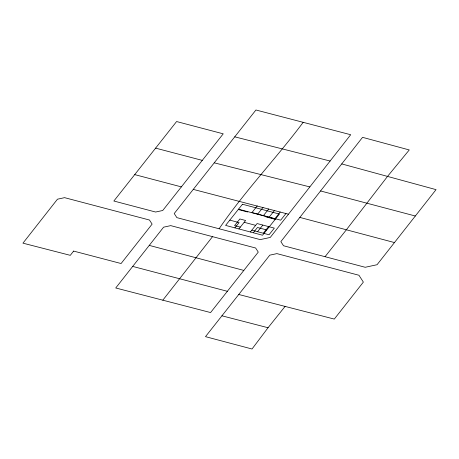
<?xml version="1.0" encoding="UTF-8"?>
<svg xmlns="http://www.w3.org/2000/svg" width="459" height="459" viewBox="0 0 459 459"><rect width="100%" height="100%" fill="white"/><g stroke="black" fill="none" stroke-linecap="round" stroke-linejoin="round"><path stroke-width="0.69" d="M219.115 228.766C244.595 191.323 276.106 158.579 303.181 122.323M285.079 306.417L268.05 327.732L252.025 349.006L205.489 336.654L269.772 255.158L276.903 253.62L358.944 275.257L363.362 282.101L334.301 319.08L238.755 294.483M162.813 300.18L212.534 236.655M288.476 214.21L350.699 134.728L255.927 109.994L174.225 213.527L176.87 217.635L260.23 239.609L270.265 237.441L288.476 214.21L193.256 189.383M132.697 266.415L115.737 287.977L210.583 312.562L258.268 252.111L255.64 248.015L170.719 225.627L163.599 227.176L132.697 266.415L227.383 291.304M325.052 256.701L346.373 229.787L387.528 176.411L409.256 149.95L362.558 137.339L280.856 241.635L283.524 245.754L365.203 267.281L377.046 264.723L436.05 189.642L341.743 163.92M134.716 174.609L176.589 121.543L223.229 133.827L162.727 210.497L155.607 212.029L113.861 201.019L134.716 174.609L181.345 186.882M234.888 227.865L239.099 222.592L229.804 220.125M247.826 211.651L247.562 211.983L238.267 209.511M238.887 228.932L245.611 220.498L239.868 218.966L234.578 225.598L240.321 227.125M257.252 205.902L251.962 212.534L280.678 220.171L285.968 213.538M257.706 214.066L262.996 207.434M250.373 231.984L257.097 223.55L274.333 228.129L269.043 234.761L251.807 230.183M263.449 215.592L268.739 208.96M253.27 232.753L257.476 227.48L266.771 229.953M266.209 216.533L265.939 216.872L275.234 219.339M257.551 231.709L262.841 225.076M269.192 217.118L274.482 210.486M263.294 233.235L268.584 226.603M274.935 218.645L280.225 212.012M214.215 162.825L309.848 186.916M234.733 136.834L330.113 161.029M221.927 315.803L268.05 327.732M155.607 148.131L202.253 160.375M320.566 190.955L415.32 216.005M149.255 245.393L243.838 270.42M299.836 217.417L394.465 242.564M238.537 209.178L275.498 219.006M244.177 222.299L255.663 225.352M73.618 251.079L70.29 255.336L22.95 243.161L57.467 199.195L64.57 197.657L149.456 220.022L152.118 224.118L121.09 263.535L73.618 251.079M242.472 204.238L225.598 225.398L262.559 235.226L279.439 214.066L242.472 204.238"/></g></svg>
